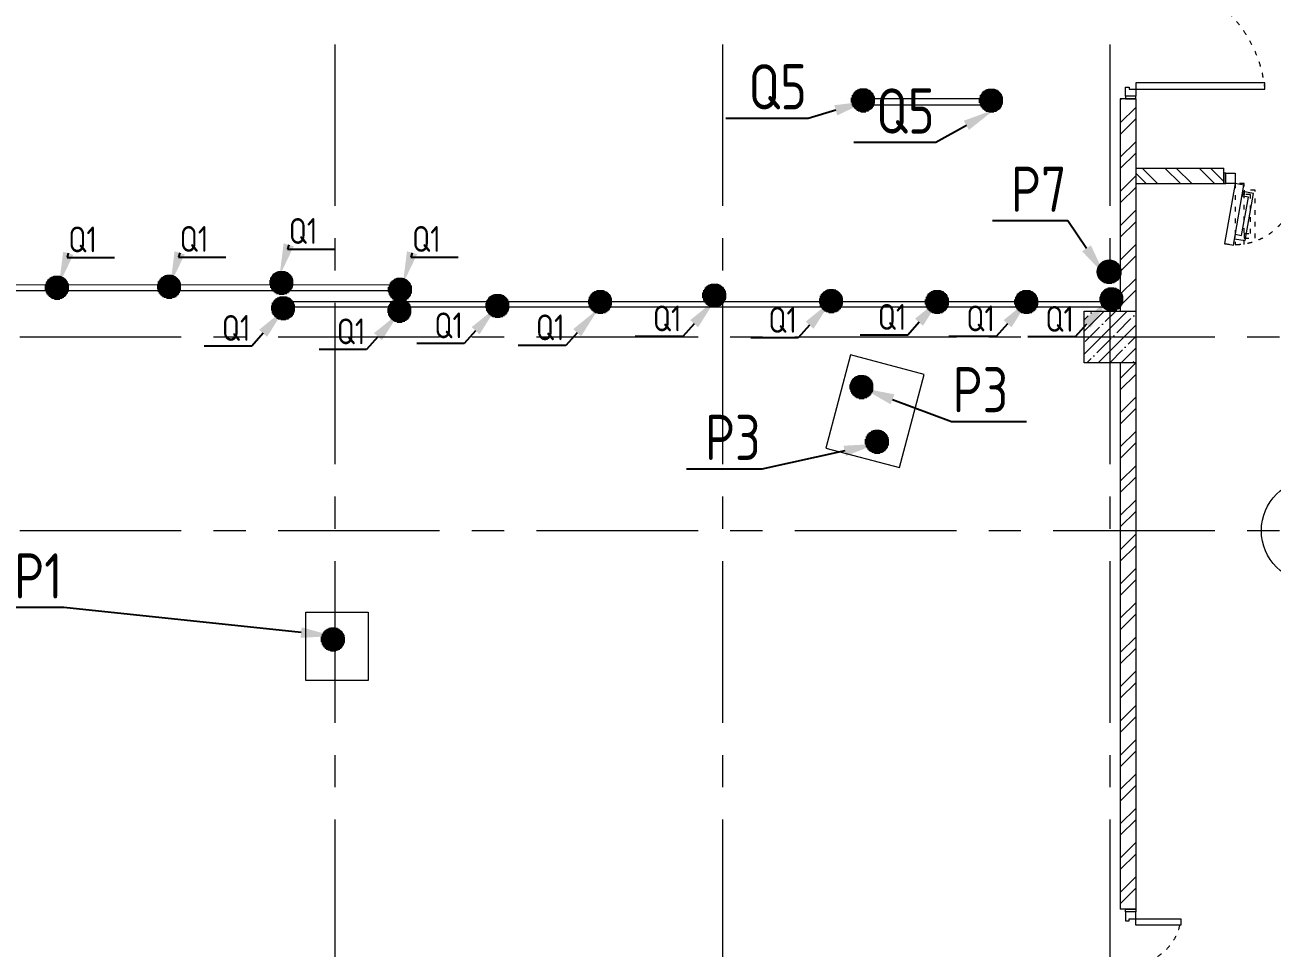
# Model space of a CAD drawing. Header units: millimetres. Extents: x -85420 to 1195317, y -69347 to 470418.
# Drawn here: x 551798 to 561452, y 44212 to 51356 of the extents above; entities that cross this region are included whole.
import ezdxf
from ezdxf import colors
from ezdxf.entities.mleader import LeaderData, LeaderLine
from ezdxf.enums import TextEntityAlignment as Align
from ezdxf.math import Vec2, Vec3

# ---------------------------------------------------------------- set-up
doc = ezdxf.new("R2010")
doc.units = ezdxf.units.MM
for name, pattern in [('ACAD_ISO03W100', [30, 12, -18]), ('CENTER', [2, 1.25, -0.25, 0.25, -0.25]), ('ГОСТ 2.303 4', [7, 5, -2, 0])]:
    doc.linetypes.add(name, pattern=pattern)
for name, color, linetype, lineweight in [('АР_Двери', 7, 'Continuous', 0), ('АР_Колонны', 5, 'Continuous', 35), ('АР_Колонны Штрих', 250, 'Continuous', 5), ('АР_Маркер экспликации', 239, 'Continuous', 13), ('АР_Номер помещения', 250, 'Continuous', 9), ('АР_Оси', 7, 'Continuous', 25), ('АР_Отметки', 7, 'Continuous', 5), ('АР_Перегородки витражные', 152, 'Continuous', 13), ('АР_Перегородки_кирпич_Штрих', 244, 'Continuous', 5)]:
    doc.layers.add(name, color=color, linetype=linetype, lineweight=lineweight)
doc.layers.add('АР_Перегородки кирпич', color=34, linetype='Continuous')
doc.layers.add('АР_Помещения_площадь', color=19, linetype='Continuous', lineweight=9, plot=False)
doc.layers.add('ПБ_граница', color=7, linetype='ГОСТ 2.303 4', lineweight=40, true_color=0xdb0000)
doc.styles.add('ISOCPEUR', font='', dxfattribs={"height": 250})
doc.styles.get("Standard").update_dxf_attribs({"font": 'GOST.TTF'})
doc.styles.add('ГОСТ 2.304', font='CS_Gost2304.shx', dxfattribs={"oblique": 10})
doc.styles.get('ISOCPEUR').set_extended_font_data('ISOCPEUR', italic=True)

# ---------------------------------------------------------------- blocks, each defined once
blk = doc.blocks.new('_DotSmall')
at = {"color": 0, "linetype": 'ByBlock', "const_width": 0.5}
blk.add_lwpolyline([(-0.0625, 0, 1), (0.0625, 0, 1)], format="xyb", close=True, dxfattribs=at)
blk = doc.blocks.new('1370')
at = {"layer": 'АР_Двери'}
for points in [[(1076825.5, -46356.5), (1076825.5, -46436.5), (1076845.5, -46436.5), (1076845.5, -46356.5), (1076825.5, -46356.5)], [(1076845.5, -46436.5), (1076845.5, -46356.5), (1076915.5, -46356.5), (1076915.5, -46386.5), (1076900.5, -46386.5), (1076900.5, -46436.5), (1076845.5, -46436.5)], [(1078176.5, -46436.5), (1078176.5, -46356.5), (1078106.5, -46356.5), (1078106.5, -46386.5), (1078121.5, -46386.5), (1078121.5, -46436.5), (1078176.5, -46436.5)], [(1078196.5, -46356.5), (1078196.5, -46436.5), (1078176.5, -46436.5), (1078176.5, -46356.5), (1078196.5, -46356.5)]]:
    blk.add_lwpolyline(points, dxfattribs=at)
for points in [[(1076900.5, -46436.5), (1076900.5, -47436.5), (1076950.4, -47436.5), (1076950.4, -46436.5)], [(1078071.7, -46786.5), (1078071.7, -46436.5), (1078121.5, -46436.5), (1078121.5, -46786.5)]]:
    blk.add_lwpolyline(points, close=True, dxfattribs=at)
at = {"layer": 'АР_Двери', "linetype": 'ACAD_ISO03W100', "ltscale": 3}
for centre, radius, start, end in [((1076804.9, -46473.8), 967.4, 275.67288, 2.21397), ((1078161.9, -46396.1), 392.5, 185.90754, 264.09246)]:
    blk.add_arc(centre, radius, start, end, dxfattribs=at)
blk = doc.blocks.new('1700-3')
for points in [[(-476.3, 1526), (-12.1, 1444.2), (0, 1513), (-464.1, 1594.8)], [(0, -13), (-1050.7, -104.9), (-1056.8, -35.3), (-6.1, 56.6)]]:
    blk.add_lwpolyline(points, close=True)
for points in [[(80, 1600), (0, 1600), (0, 1583), (80, 1583), (80, 1600)], [(0, 1583), (80, 1583), (80, 1513), (50, 1513), (50, 1513), (0, 1513), (0, 1583)], [(-392.2, 1511.2), (-426.7, 1517.3), (-441.4, 1433.7), (-76.1, 1369.3), (-61.4, 1452.9), (-95.8, 1459)], [(-392.2, 1511.2), (-400.9, 1462.1), (-104.5, 1409.9), (-95.8, 1459)], [(-971.9, -27.9), (-1006.8, -31), (-1014.2, 53.6), (-63.3, 136.8), (-55.9, 52.2), (-90.8, 49.2)], [(-971.9, -27.9), (-976.2, 21.8), (-95.1, 98.9), (-90.8, 49.2)], [(0, -83), (80, -83), (80, -13), (50, -13), (50, -13), (0, -13), (0, -83)], [(80, -100), (0, -100), (0, -83), (80, -83), (80, -100)]]:
    blk.add_lwpolyline(points)
at = {"linetype": 'ACAD_ISO03W100', "ltscale": 3}
for points in [[(-471.3, 1443.1), (0, 1443.1), (0, 1513), (-471.3, 1513)], [(0, -13), (-1054.7, -13), (-1054.7, 56.9), (0, 56.9)]]:
    blk.add_lwpolyline(points, close=True, dxfattribs=at)
for points in [[(-385.9, 1443.1), (-420.9, 1443.1), (-420.9, 1358.3), (-50, 1358.3), (-50, 1443.1), (-85, 1443.1)], [(-385.9, 1443.1), (-385.9, 1393.3), (-85, 1393.3), (-85, 1443.1)], [(-969.5, 56.9), (-1004.5, 56.9), (-1004.5, 141.7), (-50, 141.7), (-50, 56.9), (-85, 56.9)], [(-969.5, 56.9), (-969.5, 106.7), (-85, 106.7), (-85, 56.9)]]:
    blk.add_lwpolyline(points, dxfattribs=at)
for centre, radius, start, end in [((0, 1513), 471.3, 170, 270), ((0, -13), 1054.7, 90, 181.20233)]:
    blk.add_arc(centre, radius, start, end, dxfattribs=at)
blk = doc.blocks.new('*U437')
at = {"layer": 'АР_Номер помещения', "color": 7}
blk.add_circle((171.6, -2136.1), 400, dxfattribs=at)
at = {"color": 7, "style": 'ISOCPEUR', "width": 0.7, "flags": 1}
blk.add_attdef('КАТЕГОРИЯ', (-499.2, -2092.2), '', height=250, dxfattribs=at)
at = {"layer": 'АР_Номер помещения', "color": 7, "style": 'ISOCPEUR', "width": 0.7}
blk.add_attdef('НОМЕР_ПОМЕЩЕНИЯ', text='', height=300, dxfattribs=at).set_placement((171.6, -2136.1), align=Align.MIDDLE_CENTER)
at = {"layer": 'АР_Помещения_площадь', "color": 7, "lineweight": 30, "width": 0.7, "flags": 104}
blk.add_attdef('ИМЯ_ПОМЕЩЕНИЯ', text='', height=100, dxfattribs=at).set_placement((157.6, 1217.1), align=Align.MIDDLE_CENTER)
at = {"layer": 'АР_Помещения_площадь', "color": 7, "style": 'ISOCPEUR', "width": 0.7}
blk.add_attdef('ПЛОЩАДЬ_ПОМЕЩЕНИЯ', text='', height=200, dxfattribs=at).set_placement((309.1, -3828.9), align=Align.MIDDLE_RIGHT)
blk = doc.blocks.new('АР план')
at = {"layer": 'АР_Колонны Штрих', "lineweight": 9, "ltscale": 100}
h = blk.add_hatch(dxfattribs=at)
h.set_pattern_fill('ANSI35', color=256, scale=500)
h.set_pattern_definition([(45, (-311635.06, 74672.37), (-88.388348, 88.388348), []), (45, (-311546.67, 74672.37), (-88.388348, 88.388348), [156.25, -31.25, 0, -31.25])])
h.paths.add_polyline_path([(645817, 34800.9), (645417, 34800.9), (645417, 34400.9), (645817, 34400.9)])
at = {"layer": 'АР_Перегородки_кирпич_Штрих', "lineweight": 9, "ltscale": 100, "transparency": 33554687}
h = blk.add_hatch(dxfattribs=at)
h.set_pattern_fill('ANSI32', color=256, scale=500)
h.set_pattern_definition([(45, (-443159.3, 71759.1), (-132.58252, 132.58252), []), (45, (-443070.92, 71759.1), (-132.58252, 132.58252), [])])
h.paths.add_polyline_path([(645817, 36442.9), (645697, 36442.9), (645697, 34800.9), (645817, 34800.9)])
at = {"layer": 'АР_Перегородки_кирпич_Штрих', "lineweight": 9, "ltscale": 100}
h = blk.add_hatch(dxfattribs=at)
h.set_pattern_fill('ANSI32', color=256, scale=500, angle=90)
h.set_pattern_definition([(135, (588515.72, -915533.79), (-132.58252, -132.58252), []), (135, (588515.72, -915445.4), (-132.58252, -132.58252), [])])
h.paths.add_polyline_path([(645817, 35906.8), (645817, 35786.8), (646498.5, 35786.8), (646498.5, 35906.8)])
at = {"layer": 'АР_Перегородки_кирпич_Штрих', "lineweight": 9, "ltscale": 100, "transparency": 33554687}
h = blk.add_hatch(dxfattribs=at)
h.set_pattern_fill('ANSI32', color=256, scale=500)
h.set_pattern_definition([(45, (-443159.3, 67130.13), (-132.58252, 132.58252), []), (45, (-443070.92, 67130.13), (-132.58252, 132.58252), [])])
h.paths.add_polyline_path([(645817, 34400.9), (645697, 34400.9), (645697, 30171.9), (645817, 30171.9)])
at = {"layer": 'АР_Колонны', "lineweight": 9, "ltscale": 100}
blk.add_lwpolyline([(645417, 34800.9), (645817, 34800.9), (645817, 34400.9), (645417, 34400.9)], close=True, dxfattribs=at)
at = {"layer": 'АР_Оси', "linetype": 'CENTER', "lineweight": 9, "ltscale": 1000}
for p, q in [((639617, 44864.5), (639617, 14722.7)), ((642617, 44864.5), (642617, 14722.7)), ((645617, 44864.5), (645617, 14722.7)), ((623178.5, 34600.9), (657815.7, 34600.9)), ((623178.5, 33100.9), (657815.7, 33100.9))]:
    blk.add_line(p, q, dxfattribs=at)
at = {"layer": 'АР_Перегородки кирпич', "lineweight": 9, "ltscale": 100}
for p, q in [((646498.5, 35786.8), (646498.5, 35906.8)), ((645817, 35786.8), (646498.5, 35786.8))]:
    blk.add_line(p, q, dxfattribs=at)
for points in [[(645697, 36442.9), (645697, 34800.9)], [(645817, 36442.9), (645697, 36442.9)], [(645817, 36442.9), (645817, 34800.9)], [(645817, 35906.8), (646498.5, 35906.8)], [(645697, 34400.9), (645697, 30171.9)], [(645817, 34400.9), (645817, 30171.9)], [(645817, 30171.9), (645697, 30171.9)]]:
    blk.add_lwpolyline(points, dxfattribs=at)
at = {"layer": 'АР_Маркер экспликации', "color": 7, "lineweight": 9}
blk.add_blockref('*U437', (647017.8, 35237), dxfattribs=at)
at = {"layer": 'АР_Перегородки витражные', "lineweight": 9, "rotation": 89.99999999999999}
blk.add_blockref('1700-3', (648098.5, 35786.8), dxfattribs=at)
at = {"layer": 'АР_Перегородки кирпич', "lineweight": 9, "rotation": 90.00000000000001}
for p in [(599380.6, -1040382.6), (599380.6, -1048024.6)]:
    blk.add_blockref('1370', p, dxfattribs=at)
at = {"layer": 'АР_Отметки', "lineweight": 9}
ml = blk.add_multileader_mtext('Standard', dxfattribs=at)
ml.set_content('+3,950', color=256, style='ISOCPEUR')
ml.set_leader_properties(color=256, linetype='Continuous', lineweight=-1)
ml.set_arrow_properties(name='DOTSMALL')
ml.build(insert=Vec2(0, 0))
ml.multileader.update_dxf_attribs({"has_text_frame": 1, "text_left_attachment_type": 4, "text_right_attachment_type": 4, "dogleg_length": 100, "arrow_head_size": 180})
ctx = ml.context
ctx.base_point, ctx.char_height, ctx.arrow_head_size, ctx.landing_gap_size, ctx.plane_origin = Vec3(653061.3, 32239.7), 250, 180, 50, Vec3(652979.9, 30972.2)
ctx.left_attachment, ctx.right_attachment = 4, 4
notes = []
notes.append((ctx, [(0, (0, 0, 0), (0, 0), (1, 0), 1, [])]))
ctx.mtext.insert, ctx.mtext.width, ctx.mtext.line_spacing_style, ctx.mtext.flow_direction = Vec3(653111.3, 32573.1), 852.697, 2, 5
for ctx, leaders in notes:
    for number, flags, end, landing, length, lines in leaders:
        leader = LeaderData()
        leader.index, (leader.has_last_leader_line, leader.has_dogleg_vector, leader.attachment_direction) = number, flags
        leader.last_leader_point, leader.dogleg_vector, leader.dogleg_length = Vec3(end), Vec3(landing), length
        for number, points, colour, breaks in lines:
            line = LeaderLine()
            line.index, line.vertices, line.color, line.breaks = number, Vec3.list(points), colors.encode_raw_color(colour), breaks
            leader.lines.append(line)
        ctx.leaders.append(leader)

msp = doc.modelspace()

# ---------------------------------------------------------------- leaders
at = {"layer": 'ПБ_граница', "linetype": 'ByBlock', "ltscale": 70}
ml = msp.add_multileader_mtext('Standard', dxfattribs=at)
ml.set_content('Граница пожарной зоны ', color=256, style='ГОСТ 2.304')
ml.set_leader_properties(color=256, lineweight=-1)
ml.set_arrow_properties(name='DOTSMALL')
ml.build(insert=Vec2(0, 0))
ml.multileader.update_dxf_attribs({"text_left_attachment_type": 6, "text_right_attachment_type": 6, "dogleg_length": 173.1, "arrow_head_size": 250, "scale": 100})
ctx = ml.context
ctx.base_point, ctx.scale, ctx.char_height, ctx.arrow_head_size, ctx.landing_gap_size, ctx.plane_origin = Vec3(477990.1, 48649.7, 0), 100, 250, 250, 200, Vec3(527576.5, 62301.7, 0)
ctx.left_attachment, ctx.right_attachment = 6, 6
notes = []
notes.append((ctx, [(0, (1, 1, 0), (482435.1, 48649.7, 0), (-1, 0), 173.1, [(3, [(485194.9, 51198.5, 0)], 0, [])])]))
ctx.mtext.insert, ctx.mtext.width, ctx.mtext.defined_height, ctx.mtext.line_spacing_factor, ctx.mtext.flow_direction = Vec3(478206.1, 48962.2, 0), 7160.099, 981, 0.768, 5
for ctx, leaders in notes:
    for number, flags, end, landing, length, lines in leaders:
        leader = LeaderData()
        leader.index, (leader.has_last_leader_line, leader.has_dogleg_vector, leader.attachment_direction) = number, flags
        leader.last_leader_point, leader.dogleg_vector, leader.dogleg_length = Vec3(end), Vec3(landing), length
        for number, points, colour, breaks in lines:
            line = LeaderLine()
            line.index, line.vertices, line.color, line.breaks = number, Vec3.list(points), colors.encode_raw_color(colour), breaks
            leader.lines.append(line)
        ctx.leaders.append(leader)

# ---------------------------------------------------------------- next in the draw order: block references
at = {"color": 12, "true_color": 0xe00000}
msp.add_blockref('АР план', (-85419.9, 14341.6), dxfattribs=at)

# ---------------------------------------------------------------- next in the draw order: hatches: boundary and pattern name
at = {"lineweight": 9}
h = msp.add_hatch(dxfattribs=at)
h.set_pattern_fill('ANGLE', color=1)
h.set_pattern_definition([(0, (-277473.5634, -641612.1844), (0, 6.985), [5.08, -1.905]), (90, (-277473.5634, -641612.1844), (-6.985, 4e-16), [5.08, -1.905])])
edge = h.paths.add_edge_path()
edge.add_arc((558287.5, 50774.5), 91.6, 0, 360)
h = msp.add_hatch(dxfattribs=at)
h.set_pattern_fill('ANGLE', color=1)
h.set_pattern_definition([(0, (-276482.62, -641614.1876), (0, 6.985), [5.08, -1.905]), (90, (-276482.62, -641614.1876), (-6.985, 4e-16), [5.08, -1.905])])
edge = h.paths.add_edge_path()
edge.add_arc((559278.5, 50772.5), 91.6, 0, 360)
h = msp.add_hatch(dxfattribs=at)
h.set_pattern_fill('ANGLE', color=1)
h.set_pattern_definition([(0, (-275570.249, -642940.091), (0, 6.985), [5.08, -1.905]), (90, (-275570.249, -642940.091), (-6.985, 4e-16), [5.08, -1.905])])
edge = h.paths.add_edge_path()
edge.add_arc((560190.8, 49446.6), 91.6, 0, 360)
h = msp.add_hatch(dxfattribs=at)
h.set_pattern_fill('ANGLE', color=1)
h.set_pattern_definition([(0, (-281975.833, -643025.303), (0, 6.985), [5.08, -1.905]), (90, (-281975.833, -643025.303), (-6.985, 4e-16), [5.08, -1.905])])
edge = h.paths.add_edge_path()
edge.add_arc((553785.3, 49361.4), 91.6, 0, 360)
h = msp.add_hatch(dxfattribs=at)
h.set_pattern_fill('ANGLE', color=1)
h.set_pattern_definition([(0, (-283713.73, -643061.918), (0, 6.985), [5.08, -1.905]), (90, (-283713.73, -643061.918), (-6.985, 4e-16), [5.08, -1.905])])
edge = h.paths.add_edge_path()
edge.add_arc((552047.4, 49324.8), 91.6, 0, 360)
h = msp.add_hatch(dxfattribs=at)
h.set_pattern_fill('ANGLE', color=1)
h.set_pattern_definition([(0, (-282845.211, -643055.8026), (0, 6.985), [5.08, -1.905]), (90, (-282845.211, -643055.8026), (-6.985, 4e-16), [5.08, -1.905])])
edge = h.paths.add_edge_path()
edge.add_arc((552915.9, 49330.9), 91.6, 0, 360)
h = msp.add_hatch(dxfattribs=at)
h.set_pattern_fill('ANGLE', color=1)
h.set_pattern_definition([(0, (-281057.943, -643078.038), (0, 6.985), [5.08, -1.905]), (90, (-281057.943, -643078.038), (-6.985, 4e-16), [5.08, -1.905])])
edge = h.paths.add_edge_path()
edge.add_arc((554703.2, 49308.6), 91.6, 0, 360)
h = msp.add_hatch(dxfattribs=at)
h.set_pattern_fill('ANGLE', color=1)
h.set_pattern_definition([(0, (-278625.0574, -643123.288), (0, 6.985), [5.08, -1.905]), (90, (-278625.0574, -643123.288), (-6.985, 4e-16), [5.08, -1.905])])
edge = h.paths.add_edge_path()
edge.add_arc((557136, 49263.4), 91.6, 0, 360)
h = msp.add_hatch(dxfattribs=at)
h.set_pattern_fill('ANGLE', color=1)
h.set_pattern_definition([(0, (-281963.159, -643221.722), (0, 6.985), [5.08, -1.905]), (90, (-281963.159, -643221.722), (-6.985, 4e-16), [5.08, -1.905])])
edge = h.paths.add_edge_path()
edge.add_arc((553797.9, 49165), 91.6, 0, 360)
h = msp.add_hatch(dxfattribs=at)
h.set_pattern_fill('ANGLE', color=1)
h.set_pattern_definition([(0, (-281062.249, -643240.013), (0, 6.985), [5.08, -1.905]), (90, (-281062.249, -643240.013), (-6.985, 4e-16), [5.08, -1.905])])
edge = h.paths.add_edge_path()
edge.add_arc((554698.8, 49146.7), 91.6, 0, 360)
h = msp.add_hatch(dxfattribs=at)
h.set_pattern_fill('ANGLE', color=1)
h.set_pattern_definition([(0, (-280303.824, -643203.3245), (0, 6.985), [5.08, -1.905]), (90, (-280303.824, -643203.3245), (-6.985, 4e-16), [5.08, -1.905])])
edge = h.paths.add_edge_path()
edge.add_arc((555457.3, 49183.3), 91.6, 0, 360)
h = msp.add_hatch(dxfattribs=at)
h.set_pattern_fill('ANGLE', color=1)
h.set_pattern_definition([(0, (-279508.702, -643172.7504), (0, 6.985), [5.08, -1.905]), (90, (-279508.702, -643172.7504), (-6.985, 4e-16), [5.08, -1.905])])
edge = h.paths.add_edge_path()
edge.add_arc((556252.4, 49213.9), 91.6, 0, 360)
h = msp.add_hatch(dxfattribs=at)
h.set_pattern_fill('ANGLE', color=1)
h.set_pattern_definition([(0, (-277720.617, -643166.623), (0, 6.985), [5.08, -1.905]), (90, (-277720.617, -643166.623), (-6.985, 4e-16), [5.08, -1.905])])
edge = h.paths.add_edge_path()
edge.add_arc((558040.5, 49220.1), 91.6, 0, 360)
h = msp.add_hatch(dxfattribs=at)
h.set_pattern_fill('ANGLE', color=1)
h.set_pattern_definition([(0, (-276901.0304, -643172.7384), (0, 6.985), [5.08, -1.905]), (90, (-276901.0304, -643172.7384), (-6.985, 4e-16), [5.08, -1.905])])
edge = h.paths.add_edge_path()
edge.add_arc((558860.1, 49213.9), 91.6, 0, 360)
h = msp.add_hatch(dxfattribs=at)
h.set_pattern_fill('ANGLE', color=1)
h.set_pattern_definition([(0, (-276209.886, -643172.7384), (0, 6.985), [5.08, -1.905]), (90, (-276209.886, -643172.7384), (-6.985, 4e-16), [5.08, -1.905])])
edge = h.paths.add_edge_path()
edge.add_arc((559551.2, 49213.9), 91.6, 0, 360)
h = msp.add_hatch(dxfattribs=at)
h.set_pattern_fill('ANGLE', color=1)
h.set_pattern_definition([(0, (-275550.341, -643152.595), (0, 6.985), [5.08, -1.905]), (90, (-275550.341, -643152.595), (-6.985, 4e-16), [5.08, -1.905])])
edge = h.paths.add_edge_path()
edge.add_arc((560210.8, 49234.1), 91.6, 0, 360)
h = msp.add_hatch(dxfattribs=at)
h.set_pattern_fill('ANGLE', color=1)
h.set_pattern_definition([(0, (-277485.563, -643830.958), (0, 6.985), [5.08, -1.905]), (90, (-277485.563, -643830.958), (-6.985, 4e-16), [5.08, -1.905])])
edge = h.paths.add_edge_path()
edge.add_arc((558275.5, 48555.7), 91.6, 0, 360)
h = msp.add_hatch(dxfattribs=at)
h.set_pattern_fill('ANGLE', color=1)
h.set_pattern_definition([(0, (-277365.578, -644254.802), (0, 6.985), [5.08, -1.905]), (90, (-277365.578, -644254.802), (-6.985, 4e-16), [5.08, -1.905])])
edge = h.paths.add_edge_path()
edge.add_arc((558395.5, 48131.9), 91.6, 0, 360)
h = msp.add_hatch(dxfattribs=at)
h.set_pattern_fill('ANGLE', color=1)
h.set_pattern_definition([(0, (-281576.955, -645785.2496), (0, 6.985), [5.08, -1.905]), (90, (-281576.955, -645785.2496), (-6.985, 4e-16), [5.08, -1.905])])
edge = h.paths.add_edge_path()
edge.add_arc((554184.1, 46601.4), 91.6, 0, 360)

# ---------------------------------------------------------------- next in the draw order: linework, layer by layer
at = {"lineweight": 9, "ltscale": 100}
for p, q in [((554690.6, 49347.3), (554690.6, 49302.3)), ((553811.8, 49217), (554694.4, 49217))]:
    msp.add_line(p, q, dxfattribs=at)
for points in [[(558269.6, 50786), (559280.1, 50786), (559280.1, 50736), (558269.6, 50736)], [(558759.3, 48652.4), (558188.7, 48802.5), (557998.9, 48081), (558569.5, 47930.9)]]:
    msp.add_lwpolyline(points, close=True, dxfattribs=at)
at = {"lineweight": 9}
for points in [[(548517, 49345), (548517, 49345), (554690.6, 49347.3)], [(548517, 49302.3), (548517, 49302.3), (554690.6, 49302.3)], [(560277.1, 49171.8), (553811.8, 49171.8), (553811.8, 49217), (560277.1, 49217)]]:
    msp.add_lwpolyline(points, dxfattribs=at)
msp.add_lwpolyline([(554455.6, 46282.3), (553971.6, 46282.3), (553971.6, 46811.3), (554455.6, 46811.3)], close=True, dxfattribs=at)
msp.add_circle((560190.8, 49446.6, 0), 91.6, dxfattribs=at)

# ---------------------------------------------------------------- next in the draw order: leaders
ml = msp.add_multileader_mtext('Standard', dxfattribs=at)
ml.set_content('Q5', color=256)
ml.set_leader_properties()
ml.build(insert=Vec2(0, 0))
ml.multileader.update_dxf_attribs({"text_left_attachment_type": 6, "text_right_attachment_type": 6, "arrow_head_size": 250})
ctx = ml.context
ctx.base_point, ctx.char_height, ctx.arrow_head_size, ctx.plane_origin = Vec3(557448.3, 50633, 0), 350, 250, Vec3(559216, 51496.4, 0)
ctx.left_attachment, ctx.right_attachment, ctx.text_align_type = 6, 6, 2
notes = []
notes.append((ctx, [(1, (1, 1, 0), (557860.6, 50633, 0), (-1, 0), 8, [(0, [(558314.9, 50765.9, 0)], 0, [])])]))
ctx.mtext.insert, ctx.mtext.alignment, ctx.mtext.flow_direction = Vec3(557850.6, 51053, 0), 3, 5
ml = msp.add_multileader_mtext('Standard', dxfattribs=at)
ml.set_content('Q5', color=256)
ml.set_leader_properties()
ml.build(insert=Vec2(0, 0))
ml.multileader.update_dxf_attribs({"text_left_attachment_type": 6, "text_right_attachment_type": 6, "arrow_head_size": 250})
ctx = ml.context
ctx.base_point, ctx.char_height, ctx.arrow_head_size, ctx.plane_origin = Vec3(558436.8, 50445.7, 0), 350, 250, Vec3(560204.5, 51432.5, 0)
ctx.left_attachment, ctx.right_attachment, ctx.text_align_type = 6, 6, 2
notes.append((ctx, [(1, (1, 1, 0), (558849, 50445.7, 0), (-1, 0), 8, [(0, [(559303.4, 50702, 0)], 0, [])])]))
ctx.mtext.insert, ctx.mtext.alignment, ctx.mtext.flow_direction = Vec3(558839, 50865.7, 0), 3, 5
ml = msp.add_multileader_mtext('Standard', dxfattribs=at)
ml.set_content('P7', color=256)
ml.set_leader_properties()
ml.build(insert=Vec2(0, 0))
ml.multileader.update_dxf_attribs({"text_left_attachment_type": 6, "text_right_attachment_type": 6, "arrow_head_size": 250})
ctx = ml.context
ctx.base_point, ctx.char_height, ctx.arrow_head_size, ctx.plane_origin = Vec3(559458, 49839.8, 0), 350, 250, Vec3(560157.4, 49421.2, 0)
ctx.left_attachment, ctx.right_attachment, ctx.text_align_type = 6, 6, 2
notes.append((ctx, [(1, (1, 1, 0), (559870.8, 49839.8, 0), (-1, 0), 8, [(0, [(560157.4, 49421.2, 0)], 0, [])])]))
ctx.mtext.insert, ctx.mtext.alignment, ctx.mtext.flow_direction = Vec3(559860.8, 50259.8, 0), 3, 5
ml = msp.add_multileader_mtext('Standard', dxfattribs=at)
ml.set_content('Q1', color=256)
ml.set_leader_properties()
ml.build(insert=Vec2(0, 0))
ml.multileader.update_dxf_attribs({"text_left_attachment_type": 6, "text_right_attachment_type": 6, "arrow_head_size": 250})
ctx = ml.context
ctx.base_point, ctx.char_height, ctx.arrow_head_size, ctx.plane_origin = Vec3(553838.4, 49622, 0), 200, 250, Vec3(555557.2, 49903.3, 0)
ctx.left_attachment, ctx.right_attachment = 6, 6
notes.append((ctx, [(0, (1, 1, 0), (553830.4, 49622, 0), (1, 0), 8, [(0, [(553769.3, 49415, 0)], 0, [])])]))
ctx.mtext.insert, ctx.mtext.flow_direction = Vec3(553840.4, 49862, 0), 5
ml = msp.add_multileader_mtext('Standard', dxfattribs=at)
ml.set_content('Q1', color=256)
ml.set_leader_properties()
ml.build(insert=Vec2(0, 0))
ml.multileader.update_dxf_attribs({"text_left_attachment_type": 6, "text_right_attachment_type": 6, "arrow_head_size": 250})
ctx = ml.context
ctx.base_point, ctx.char_height, ctx.arrow_head_size, ctx.plane_origin = Vec3(552132, 49556.6, 0), 200, 250, Vec3(553850.8, 49837.9, 0)
ctx.left_attachment, ctx.right_attachment = 6, 6
notes.append((ctx, [(0, (1, 1, 0), (552124, 49556.6, 0), (1, 0), 8, [(0, [(552062.9, 49349.5, 0)], 0, [])])]))
ctx.mtext.insert, ctx.mtext.flow_direction = Vec3(552134, 49796.6, 0), 5
ml = msp.add_multileader_mtext('Standard', dxfattribs=at)
ml.set_content('Q1', color=256)
ml.set_leader_properties()
ml.build(insert=Vec2(0, 0))
ml.multileader.update_dxf_attribs({"text_left_attachment_type": 6, "text_right_attachment_type": 6, "arrow_head_size": 250})
ctx = ml.context
ctx.base_point, ctx.char_height, ctx.arrow_head_size, ctx.plane_origin = Vec3(552994.4, 49560.4, 0), 200, 250, Vec3(554713.2, 49841.7, 0)
ctx.left_attachment, ctx.right_attachment = 6, 6
notes.append((ctx, [(0, (1, 1, 0), (552986.4, 49560.4, 0), (1, 0), 8, [(0, [(552925.3, 49353.4, 0)], 0, [])])]))
ctx.mtext.insert, ctx.mtext.flow_direction = Vec3(552996.4, 49800.4, 0), 5
ml = msp.add_multileader_mtext('Standard', dxfattribs=at)
ml.set_content('Q1', color=256)
ml.set_leader_properties()
ml.build(insert=Vec2(0, 0))
ml.multileader.update_dxf_attribs({"text_left_attachment_type": 6, "text_right_attachment_type": 6, "arrow_head_size": 250})
ctx = ml.context
ctx.base_point, ctx.char_height, ctx.arrow_head_size, ctx.plane_origin = Vec3(554793.2, 49560.4, 0), 200, 250, Vec3(556512, 49841.7, 0)
ctx.left_attachment, ctx.right_attachment = 6, 6
notes.append((ctx, [(0, (1, 1, 0), (554785.2, 49560.4, 0), (1, 0), 8, [(0, [(554724.1, 49353.4, 0)], 0, [])])]))
ctx.mtext.insert, ctx.mtext.flow_direction = Vec3(554795.2, 49800.4, 0), 5
ml = msp.add_multileader_mtext('Standard', dxfattribs=at)
ml.set_content('Q1', color=256)
ml.set_leader_properties()
ml.build(insert=Vec2(0, 0))
ml.multileader.update_dxf_attribs({"text_left_attachment_type": 6, "text_right_attachment_type": 6, "arrow_head_size": 250})
ctx = ml.context
ctx.base_point, ctx.char_height, ctx.arrow_head_size, ctx.plane_origin = Vec3(558419.3, 48956.8, 0), 200, 250, Vec3(560138.1, 49238.1, 0)
ctx.left_attachment, ctx.right_attachment, ctx.text_align_type = 6, 6, 2
notes.append((ctx, [(1, (1, 1, 0), (558631.5, 48956.8, 0), (-1, 0), 8, [(0, [(558885.4, 49242.4, 0)], 0, [])])]))
ctx.mtext.insert, ctx.mtext.alignment, ctx.mtext.flow_direction = Vec3(558621.5, 49196.8, 0), 3, 5
ml = msp.add_multileader_mtext('Standard', dxfattribs=at)
ml.set_content('Q1', color=256)
ml.set_leader_properties()
ml.build(insert=Vec2(0, 0))
ml.multileader.update_dxf_attribs({"text_left_attachment_type": 6, "text_right_attachment_type": 6, "arrow_head_size": 250})
ctx = ml.context
ctx.base_point, ctx.char_height, ctx.arrow_head_size, ctx.plane_origin = Vec3(553341.7, 48871.5, 0), 200, 250, Vec3(555060.5, 49152.7, 0)
ctx.left_attachment, ctx.right_attachment, ctx.text_align_type = 6, 6, 2
notes.append((ctx, [(1, (1, 1, 0), (553553.9, 48871.5, 0), (-1, 0), 8, [(0, [(553807.8, 49157.1, 0)], 0, [])])]))
ctx.mtext.insert, ctx.mtext.alignment, ctx.mtext.flow_direction = Vec3(553543.9, 49111.5, 0), 3, 5
ml = msp.add_multileader_mtext('Standard', dxfattribs=at)
ml.set_content('Q1', color=256)
ml.set_leader_properties()
ml.build(insert=Vec2(0, 0))
ml.multileader.update_dxf_attribs({"text_left_attachment_type": 6, "text_right_attachment_type": 6, "arrow_head_size": 250})
ctx = ml.context
ctx.base_point, ctx.char_height, ctx.arrow_head_size, ctx.plane_origin = Vec3(554986.9, 48891.4, 0), 200, 250, Vec3(556705.7, 49172.6, 0)
ctx.left_attachment, ctx.right_attachment, ctx.text_align_type = 6, 6, 2
notes.append((ctx, [(1, (1, 1, 0), (555199.1, 48891.4, 0), (-1, 0), 8, [(0, [(555453, 49177, 0)], 0, [])])]))
ctx.mtext.insert, ctx.mtext.alignment, ctx.mtext.flow_direction = Vec3(555189.1, 49131.4, 0), 3, 5
ml = msp.add_multileader_mtext('Standard', dxfattribs=at)
ml.set_content('Q1', color=256)
ml.set_leader_properties()
ml.build(insert=Vec2(0, 0))
ml.multileader.update_dxf_attribs({"text_left_attachment_type": 6, "text_right_attachment_type": 6, "arrow_head_size": 250})
ctx = ml.context
ctx.base_point, ctx.char_height, ctx.arrow_head_size, ctx.plane_origin = Vec3(555772.9, 48876, 0), 200, 250, Vec3(557491.7, 49157.2, 0)
ctx.left_attachment, ctx.right_attachment, ctx.text_align_type = 6, 6, 2
notes.append((ctx, [(1, (1, 1, 0), (555985, 48876, 0), (-1, 0), 8, [(0, [(556239, 49161.6, 0)], 0, [])])]))
ctx.mtext.insert, ctx.mtext.alignment, ctx.mtext.flow_direction = Vec3(555975, 49116, 0), 3, 5
ml = msp.add_multileader_mtext('Standard', dxfattribs=at)
ml.set_content('Q1', color=256)
ml.set_leader_properties()
ml.build(insert=Vec2(0, 0))
ml.multileader.update_dxf_attribs({"text_left_attachment_type": 6, "text_right_attachment_type": 6, "arrow_head_size": 250})
ctx = ml.context
ctx.base_point, ctx.char_height, ctx.arrow_head_size, ctx.plane_origin = Vec3(556678.4, 48945.3, 0), 200, 250, Vec3(558397.2, 49226.5, 0)
ctx.left_attachment, ctx.right_attachment, ctx.text_align_type = 6, 6, 2
notes.append((ctx, [(1, (1, 1, 0), (556890.5, 48945.3, 0), (-1, 0), 8, [(0, [(557144.4, 49230.9, 0)], 0, [])])]))
ctx.mtext.insert, ctx.mtext.alignment, ctx.mtext.flow_direction = Vec3(556880.5, 49185.3, 0), 3, 5
ml = msp.add_multileader_mtext('Standard', dxfattribs=at)
ml.set_content('Q1', color=256)
ml.set_leader_properties()
ml.build(insert=Vec2(0, 0))
ml.multileader.update_dxf_attribs({"text_left_attachment_type": 6, "text_right_attachment_type": 6, "arrow_head_size": 250})
ctx = ml.context
ctx.base_point, ctx.char_height, ctx.arrow_head_size, ctx.plane_origin = Vec3(557572.3, 48933.7, 0), 200, 250, Vec3(559291.1, 49215, 0)
ctx.left_attachment, ctx.right_attachment, ctx.text_align_type = 6, 6, 2
notes.append((ctx, [(1, (1, 1, 0), (557784.5, 48933.7, 0), (-1, 0), 8, [(0, [(558038.4, 49219.3, 0)], 0, [])])]))
ctx.mtext.insert, ctx.mtext.alignment, ctx.mtext.flow_direction = Vec3(557774.5, 49173.7, 0), 3, 5
ml = msp.add_multileader_mtext('Standard', dxfattribs=at)
ml.set_content('Q1', color=256)
ml.set_leader_properties()
ml.build(insert=Vec2(0, 0))
ml.multileader.update_dxf_attribs({"text_left_attachment_type": 6, "text_right_attachment_type": 6, "arrow_head_size": 250})
ctx = ml.context
ctx.base_point, ctx.char_height, ctx.arrow_head_size, ctx.plane_origin = Vec3(559104.6, 48945.3, 0), 200, 250, Vec3(560823.4, 49226.5, 0)
ctx.left_attachment, ctx.right_attachment, ctx.text_align_type = 6, 6, 2
notes.append((ctx, [(1, (1, 1, 0), (559316.8, 48945.3, 0), (-1, 0), 8, [(0, [(559570.7, 49230.9, 0)], 0, [])])]))
ctx.mtext.insert, ctx.mtext.alignment, ctx.mtext.flow_direction = Vec3(559306.8, 49185.3, 0), 3, 5
ml = msp.add_multileader_mtext('Standard', dxfattribs=at)
ml.set_content('Q1', color=256)
ml.set_leader_properties()
ml.build(insert=Vec2(0, 0))
ml.multileader.update_dxf_attribs({"text_left_attachment_type": 6, "text_right_attachment_type": 6, "arrow_head_size": 250})
ctx = ml.context
ctx.base_point, ctx.char_height, ctx.arrow_head_size, ctx.plane_origin = Vec3(559716.8, 48941.4, 0), 200, 250, Vec3(561435.6, 49222.7, 0)
ctx.left_attachment, ctx.right_attachment, ctx.text_align_type = 6, 6, 2
notes.append((ctx, [(1, (1, 1, 0), (559928.9, 48941.4, 0), (-1, 0), 8, [(0, [(560182.8, 49227, 0)], 0, [])])]))
ctx.mtext.insert, ctx.mtext.alignment, ctx.mtext.flow_direction = Vec3(559918.9, 49181.4, 0), 3, 5
ml = msp.add_multileader_mtext('Standard', dxfattribs=at)
ml.set_content('Q1', color=256)
ml.set_leader_properties()
ml.build(insert=Vec2(0, 0))
ml.multileader.update_dxf_attribs({"text_left_attachment_type": 6, "text_right_attachment_type": 6, "arrow_head_size": 250})
ctx = ml.context
ctx.base_point, ctx.char_height, ctx.arrow_head_size, ctx.plane_origin = Vec3(554231.3, 48845, 0), 200, 250, Vec3(555950.1, 49126.3, 0)
ctx.left_attachment, ctx.right_attachment, ctx.text_align_type = 6, 6, 2
notes.append((ctx, [(1, (1, 1, 0), (554443.4, 48845, 0), (-1, 0), 8, [(0, [(554697.3, 49130.7, 0)], 0, [])])]))
ctx.mtext.insert, ctx.mtext.alignment, ctx.mtext.flow_direction = Vec3(554433.4, 49085, 0), 3, 5
ml = msp.add_multileader_mtext('Standard', dxfattribs=at)
ml.set_content('P3', color=256)
ml.set_leader_properties()
ml.build(insert=Vec2(0, 0))
ml.multileader.update_dxf_attribs({"text_left_attachment_type": 6, "text_right_attachment_type": 6, "arrow_head_size": 250})
ctx = ml.context
ctx.base_point, ctx.char_height, ctx.arrow_head_size, ctx.plane_origin = Vec3(558977.6, 48288.4, 0), 350, 250, Vec3(560059.8, 48128.8, 0)
ctx.left_attachment, ctx.right_attachment = 6, 6
notes.append((ctx, [(0, (1, 1, 0), (558969.6, 48288.4, 0), (1, 0), 8, [(0, [(558279.9, 48546.4, 0)], 0, [])])]))
ctx.mtext.insert, ctx.mtext.flow_direction = Vec3(558979.6, 48708.4, 0), 5
ml = msp.add_multileader_mtext('Standard', dxfattribs=at)
ml.set_content('P3', color=256)
ml.set_leader_properties()
ml.build(insert=Vec2(0, 0))
ml.multileader.update_dxf_attribs({"text_left_attachment_type": 6, "text_right_attachment_type": 6, "arrow_head_size": 250})
ctx = ml.context
ctx.base_point, ctx.char_height, ctx.arrow_head_size, ctx.plane_origin = Vec3(557116.1, 47919, 0), 350, 250, Vec3(560168, 47695.9, 0)
ctx.left_attachment, ctx.right_attachment, ctx.text_align_type = 6, 6, 2
notes.append((ctx, [(1, (1, 1, 0), (557503.3, 47919, 0), (-1, 0), 8, [(0, [(558388.1, 48113.5, 0)], 0, [])])]))
ctx.mtext.insert, ctx.mtext.alignment, ctx.mtext.flow_direction = Vec3(557493.3, 48339, 0), 3, 5
ml = msp.add_multileader_mtext('Standard', dxfattribs=at)
ml.set_content('P1', color=256)
ml.set_leader_properties()
ml.build(insert=Vec2(0, 0))
ml.multileader.update_dxf_attribs({"text_left_attachment_type": 6, "text_right_attachment_type": 6, "arrow_head_size": 250})
ctx = ml.context
ctx.base_point, ctx.char_height, ctx.arrow_head_size, ctx.plane_origin = Vec3(551761.2, 46846.7, 0), 350, 250, Vec3(554185, 46627.4, 0)
ctx.left_attachment, ctx.right_attachment, ctx.text_align_type = 6, 6, 2
notes.append((ctx, [(1, (1, 1, 0), (552098.5, 46846.7, 0), (-1, 0), 8, [(0, [(554185, 46627.4, 0)], 0, [])])]))
ctx.mtext.insert, ctx.mtext.alignment, ctx.mtext.flow_direction = Vec3(552088.5, 47266.7, 0), 3, 5
for ctx, leaders in notes:
    for number, flags, end, landing, length, lines in leaders:
        leader = LeaderData()
        leader.index, (leader.has_last_leader_line, leader.has_dogleg_vector, leader.attachment_direction) = number, flags
        leader.last_leader_point, leader.dogleg_vector, leader.dogleg_length = Vec3(end), Vec3(landing), length
        for number, points, colour, breaks in lines:
            line = LeaderLine()
            line.index, line.vertices, line.color, line.breaks = number, Vec3.list(points), colors.encode_raw_color(colour), breaks
            leader.lines.append(line)
        ctx.leaders.append(leader)

doc.saveas('drawing.dxf')
